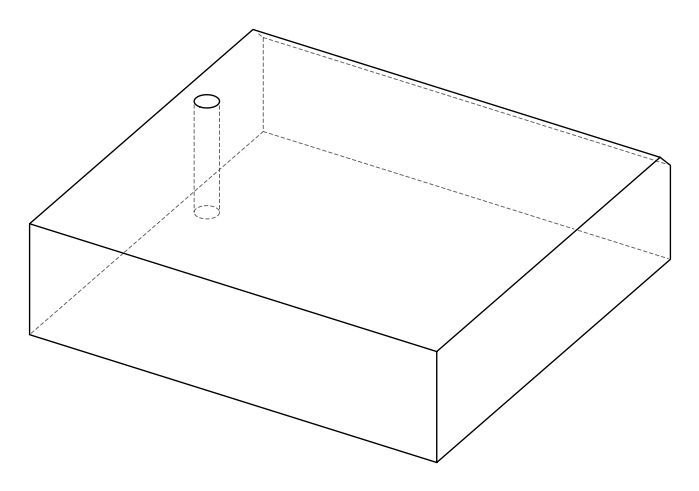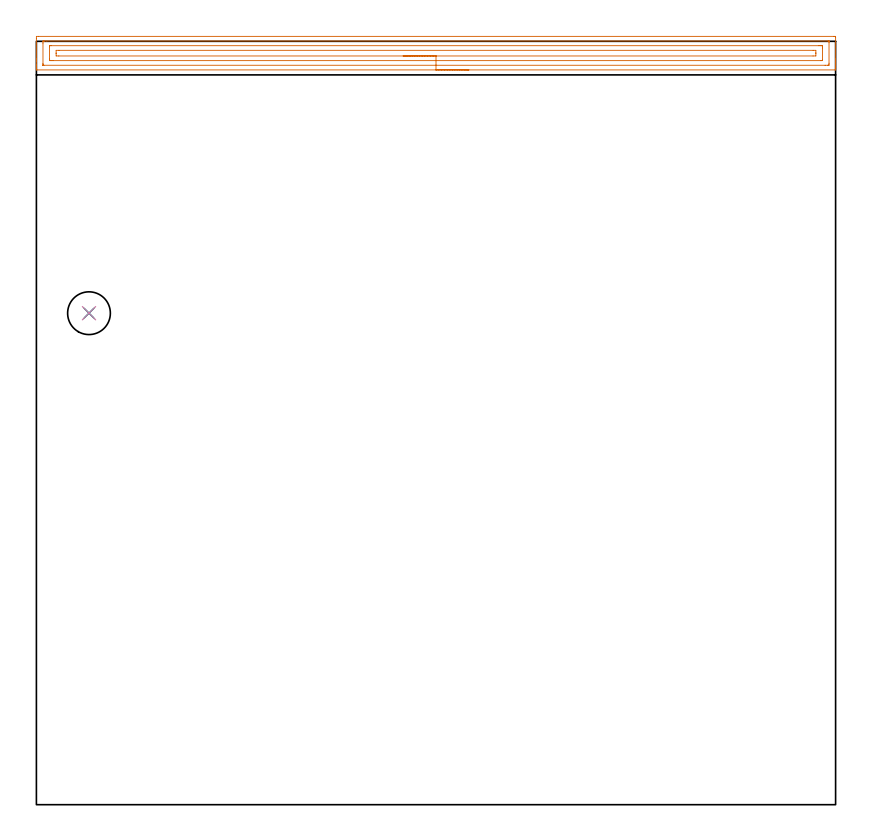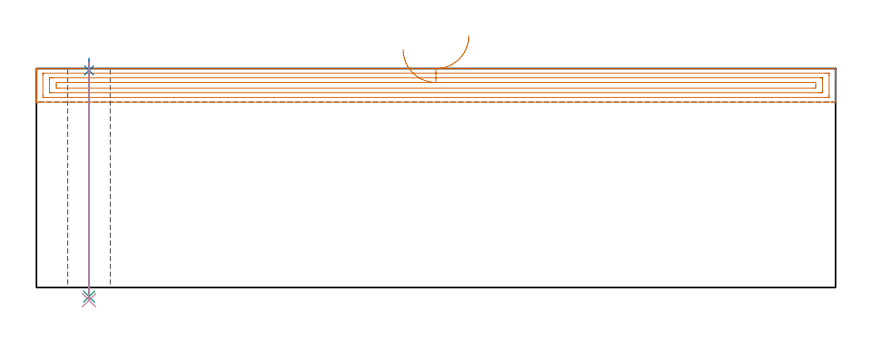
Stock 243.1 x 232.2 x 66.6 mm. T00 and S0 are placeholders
(PLAN: 4 operations, 3 tool changes, 8.6 min)
(1 AREA_MILL | FG_CHAMFER_SURFACE | UGT0205_001 | 8.01 min | 12649 mm3)
(2 SPOT_DRILL | STEP1HOLE | NXT0321_9005460120000 | 0.03 min | 0 mm3)
(3 DRILL_THROUGH_HOLE_INTO_CENTER | STEP1HOLE | NXT0301_042 | 0.29 min | 2629 mm3)
(4 DRILL_TO_ENLARGE_THROUGH_HOLE | STEP1HOLE | NXT0301_101 | 0.29 min | 6202 mm3)
(TOOL UGT0205_001 | Chamfer Mill 20 x 3 x 45 deg. | D20 FL50 Z2)
(TOOL NXT0321_9005460120000 | NC Spot Drill, 142deg, 12mm, Carbide, Uncoated | D12 PA142 FL30 Z2)
(TOOL NXT0301_042 | Carbide Drill 7.1mm [860.1-0710-057A1-MM 2214] | D7.1 PA140 FL85 Z2)
(TOOL NXT0301_101 | Carbide Drill 13mm [860.1-1300-104A1-MM 2214] | D13 PA140 FL123 Z2)
(OP 1 AREA_MILL)
G17 G21 G94 G90
T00 M6
G54
G17 G0 G90 X131.55 Y223.5 S1061 M3
G43 Z76.6 H0
G94 G1 X131.512 Z75.728 F250.
X131.398 Z74.863
X131.209 Z74.012
X130.947 Z73.18
X130.613 Z72.374
X130.21 Z71.6
X129.741 Z70.864
X129.21 Z70.172
X128.621 Z69.529
X127.978 Z68.939
X127.286 Z68.408
X126.55 Z67.94
X125.776 Z67.537
X124.97 Z67.203
X124.138 Z66.941
X123.286 Z66.752
X122.422 Z66.638
X121.55 Z66.6
X0.161
X0.01 Y223.503 Z66.588
X0.006 Y223.563 Z66.529
X0. Y223.953 Z66.146
Y224.379 Z65.72
Y225.023 Z65.072
Y226.24 Z63.857
Y226.812 Z63.283
Y233.071 Z57.026
X0.003 Y233.676 Z56.422
X0.007 Y233.692 Z56.406
X0.607 Y233.7 Z56.4
X242.493
X242.76 Y233.697 Z56.402
X243.09 Y233.692 Z56.406
X243.1 Y233.357 Z56.74
Y226.812 Z63.283
Y226.24 Z63.857
Y225.918 Z64.179
Y225.346 Z64.751
Y225.023 Z65.072
Y224.379 Z65.72
Y223.953 Z66.146
X243.093 Y223.563 Z66.529
X243.09 Y223.503 Z66.588
X242.939 Y223.5 Z66.6
X121.55
Y224.914 Z65.186
X2.283 Y224.915 Z65.185
X2.066 Y224.918 Z65.182
X2.011 Y224.921 Z65.179
X2.006 Y224.934 Z65.166
X2.002 Y224.967 Z65.133
X2. Y225.023 Z65.077
Y225.416 Z64.684
Y231.675 Z58.425
X2.006 Y232.177 Z57.923
X2.01 Y232.268 Z57.832
X2.175 Y232.28 Z57.82
X2.284 Y232.285 Z57.815
X2.392 Y232.286 Z57.814
X3.176
X240.817 Y232.285 Z57.815
X241.034 Y232.282 Z57.818
X241.089 Y232.279 Z57.821
X241.094 Y232.266 Z57.834
X241.098 Y232.233 Z57.867
X241.1 Y232.177 Z57.923
Y231.784 Z58.316
X241.099 Y225.525 Z64.575
X241.093 Y225.023 Z65.077
X241.09 Y224.932 Z65.168
X240.925 Y224.92 Z65.18
X240.816 Y224.915 Z65.185
X240.708
X239.924 Y224.914 Z65.186
X121.55
Y226.328 Z63.772
X5.07 Y226.329 Z63.771
X4.659
X4.177 Y226.333 Z63.767
X4.026 Y226.335 Z63.765
X4.01 Y226.634 Z63.466
X4.003 Y226.812 Z63.288
X4. Y226.989 Z63.111
X4.001 Y230.565 Z59.535
X4.005 Y230.744 Z59.356
X4.01 Y230.856 Z59.244
X4.058 Y230.865 Z59.235
X4.177 Y230.867 Z59.233
X4.588 Y230.871 Z59.229
X238.03
X238.441
X238.923 Y230.867 Z59.233
X239.074 Y230.865 Z59.235
X239.09 Y230.566 Z59.534
X239.097 Y230.388 Z59.712
X239.1 Y230.211 Z59.889
X239.099 Y226.635 Z63.465
X239.095 Y226.457 Z63.643
X239.09 Y226.344 Z63.756
X239.042 Y226.335 Z63.765
X238.923 Y226.333 Z63.767
X238.512 Y226.329 Z63.771
X121.55 Y226.328 Z63.772
Y227.743 Z62.357
X6.818
X6.01 Y227.75 Z62.35
X6. Y228.562 Z61.538
Y228.6 Z61.5
X6.007 Y229.45 Z60.65
X6.855 Y229.457 Z60.643
X236.282
X237.09 Y229.45 Z60.65
X237.1 Y228.638 Z61.462
Y228.6 Z61.5
X237.093 Y227.751 Z62.349
X236.245 Y227.743 Z62.357
X121.55
X120.678 Z62.395
X119.813 Z62.509
X118.962 Z62.698
X118.13 Z62.96
X117.324 Z63.294
X116.55 Z63.697
X115.814 Z64.166
X115.122 Z64.697
X114.479 Z65.286
X113.89 Z65.929
X113.358 Z66.622
X112.89 Z67.357
X112.487 Z68.131
X112.153 Z68.937
X111.891 Z69.769
X111.702 Z70.621
X111.588 Z71.486
X111.55 Z72.357
G0 Z76.6
M5
M2
(OP 2 SPOT_DRILL)
G17 G21 G94 G90
T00 M6
G54
G17 G0 G90 X16. Y149.5 S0 M3
G43 Z76.6 H0
G94 G81 G98 Z66.036 F250. R69.6
G80
M5
M2
(OP 3 DRILL_THROUGH_HOLE_INTO_CENTER)
G17 G21 G94 G90
T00 M6
G54
G17 G0 G90 X16. Y149.5 S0 M3
G43 Z76.6 H1
G94 G73 G98 Z-2.792 F250. Q6.939 R68.6
G80
M5
M2
(OP 4 DRILL_TO_ENLARGE_THROUGH_HOLE)
G17 G21 G94 G90
T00 M6
G54
G17 G0 G90 X16. Y149.5 S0 M3
G43 Z76.6 H1
G94 G73 G98 Z-3.866 F250. Q11.744 R68.6
G80
M5
M2
